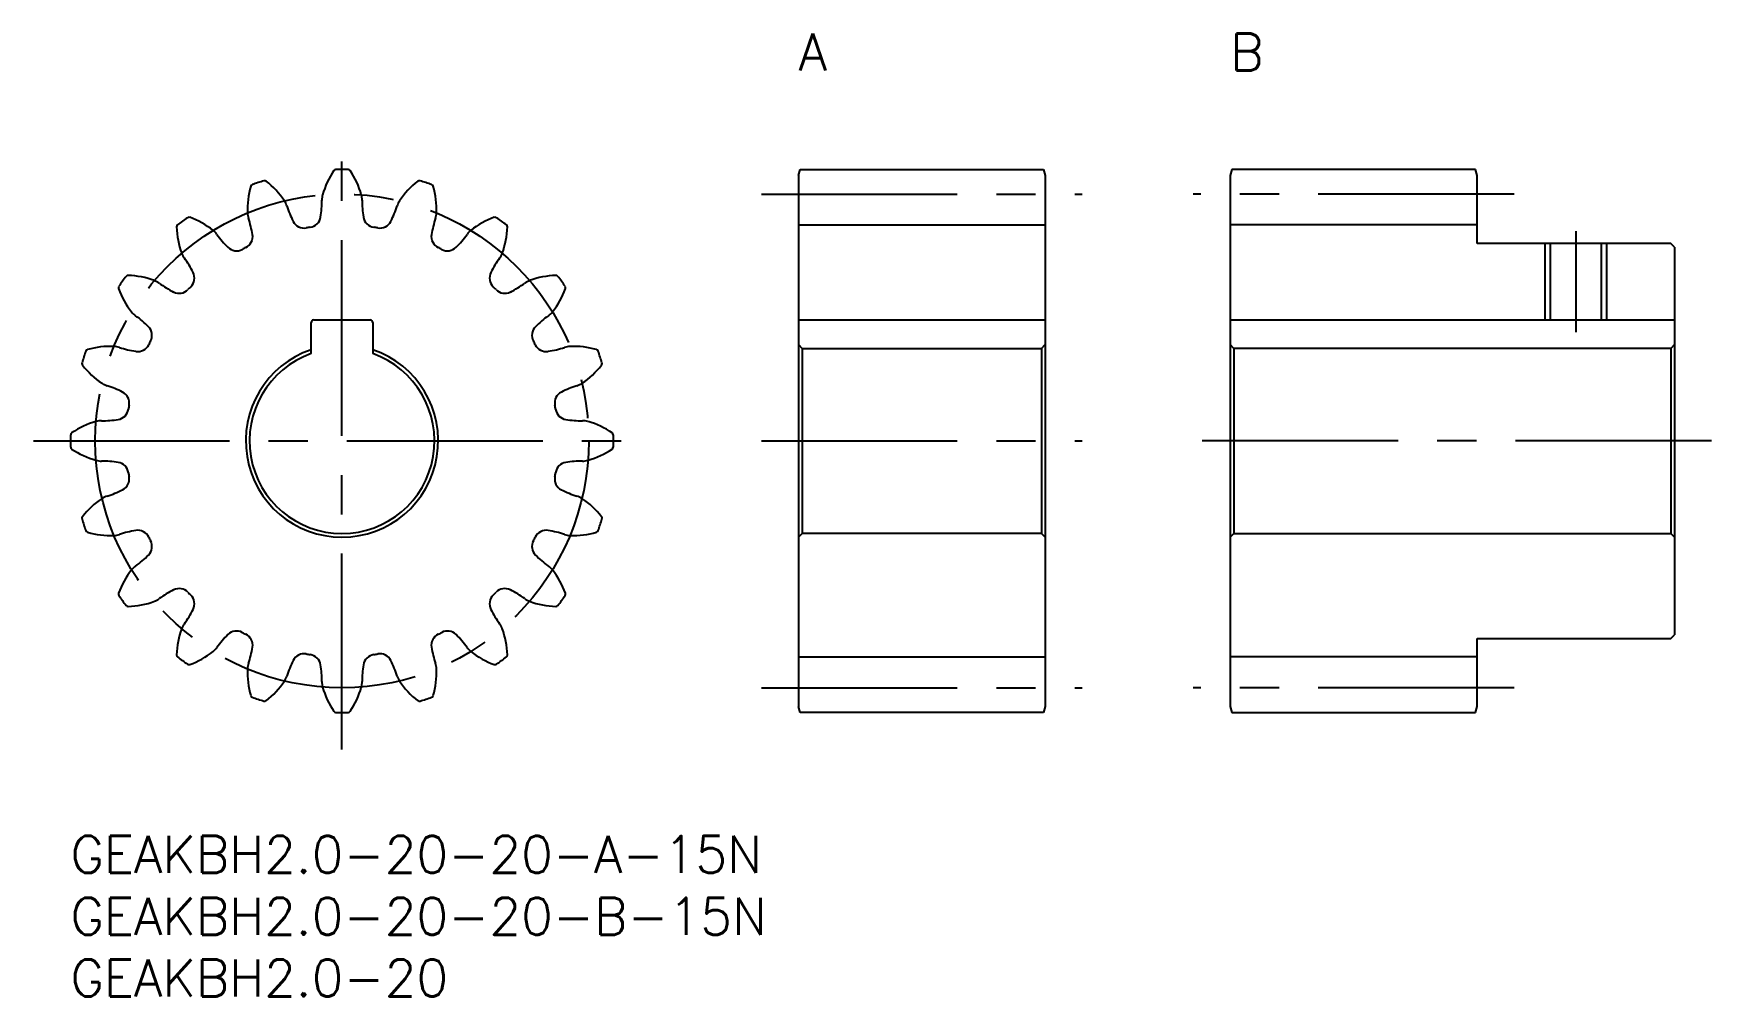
# Model space of a CAD drawing. Extents: x -3 to 133, y -13 to 65.
import ezdxf

# ---------------------------------------------------------------- set-up
doc = ezdxf.new("R2010")
doc.units = 0
doc.header["$LTSCALE"] = 0.5
doc.linetypes.add('CENTER', pattern=[50.8, 31.75, -6.35, 6.35, -6.35])
for name, color, linetype in [('MSM_CENTER', 1, 'CENTER'), ('MSM_CONTINUOUS', 7, 'CONTINUOUS'), ('MSM_NARROW', 5, 'CONTINUOUS'), ('MSM_PART_NUMBER', 7, 'CONTINUOUS')]:
    doc.layers.add(name, color=color, linetype=linetype)
doc.styles.get("Standard").update_dxf_attribs({"font": 'txt.shx', "height": 1, "bigfont": 'bigfont.shx'})

# ---------------------------------------------------------------- blocks, each defined once
blk = doc.blocks.new('*U3')
at = {"layer": 'MSM_PART_NUMBER'}
blk.add_text('GEAKBH2.0-20-20-B-15N', height=3, dxfattribs=at).set_placement((0, -8))
blk = doc.blocks.new('*U4')
at = {"layer": 'MSM_PART_NUMBER'}
blk.add_text('GEAKBH2.0-20-20-A-15N', height=3, dxfattribs=at).set_placement((0, -3))
blk = doc.blocks.new('*U5')
at = {"layer": 'MSM_PART_NUMBER'}
blk.add_text('GEAKBH2.0-20', height=3, dxfattribs=at).set_placement((0, -13))
blk = doc.blocks.new('*U6')
at = {"layer": 'MSM_PART_NUMBER'}
blk.add_text('B', height=3, dxfattribs=at).set_placement((94, 62))
blk = doc.blocks.new('*U7')
at = {"layer": 'MSM_PART_NUMBER'}
blk.add_text('A', height=3, dxfattribs=at).set_placement((59, 62))

msp = doc.modelspace()

# ---------------------------------------------------------------- linework, layer by layer
at = {"layer": 'MSM_CENTER'}
for p, q in [((22, 7), (22, 57)), ((56, 52), (82, 52)), ((117, 52), (91, 52)), ((122, 49), (122, 40.8)), ((-3, 32), (47, 32)), ((56, 32), (82, 32)), ((133, 32), (91, 32)), ((56, 12), (82, 12)), ((117, 12), (91, 12))]:
    msp.add_line(p, q, dxfattribs=at)
msp.add_circle((22, 32), 20, dxfattribs=at)
at = {"layer": 'MSM_CONTINUOUS'}
for p, q in [((59, 53.5), (59.13, 54)), ((59, 53.5), (59, 10.5)), ((59.13, 54), (78.87, 54)), ((78.87, 54), (79, 53.5)), ((79, 53.5), (79, 10.5)), ((94.13, 54), (94, 53.5)), ((94, 53.5), (94, 10.5)), ((113.87, 54), (94.13, 54)), ((114, 53.5), (113.87, 54)), ((114, 48), (114, 53.5)), ((59, 49.5), (79, 49.5)), ((114, 49.5), (94, 49.5)), ((129.7, 48), (114, 48)), ((119.93, 48), (119.93, 41.8)), ((124.07, 48), (124.07, 41.8)), ((130, 47.7), (129.7, 48)), ((130, 47.7), (130, 16.3)), ((19.5, 39.07), (19.5, 41.6)), ((19.7, 41.8), (24.3, 41.8)), ((24.5, 41.6), (24.5, 39.07)), ((59, 41.8), (79, 41.8)), ((94, 41.8), (130, 41.8)), ((59, 39.8), (59.3, 39.5)), ((59.3, 39.5), (59.3, 24.5)), ((59.3, 39.5), (78.7, 39.5)), ((78.7, 39.5), (79, 39.8)), ((78.7, 39.5), (78.7, 24.5)), ((94.3, 39.5), (94, 39.8)), ((94.3, 39.5), (94.3, 24.5)), ((129.7, 39.5), (94.3, 39.5)), ((130, 39.8), (129.7, 39.5)), ((129.7, 39.5), (129.7, 24.5)), ((59.3, 24.5), (59, 24.2)), ((78.7, 24.5), (59.3, 24.5)), ((79, 24.2), (78.7, 24.5)), ((94, 24.2), (94.3, 24.5)), ((94.3, 24.5), (129.7, 24.5)), ((129.7, 24.5), (130, 24.2)), ((114, 16), (129.7, 16)), ((114, 10.5), (114, 16)), ((129.7, 16), (130, 16.3)), ((59, 14.5), (79, 14.5)), ((114, 14.5), (94, 14.5)), ((59.13, 10), (59, 10.5)), ((78.87, 10), (59.13, 10)), ((79, 10.5), (78.87, 10)), ((94, 10.5), (94.13, 10)), ((94.13, 10), (113.87, 10)), ((113.87, 10), (114, 10.5))]:
    msp.add_line(p, q, dxfattribs=at)
for centre, radius, start, end in [((22, 32), 22, 106.7082, 109.2918), ((15.73, 52.88), 0.2, 52.231, 106.7082), ((26.86, 50.16), 6.67, 145.769, 164.5), ((21.51, 53.79), 0.2, 91.2918, 145.769), ((22, 32), 22, 88.7082, 91.2918), ((22.49, 53.79), 0.2, 34.231, 88.7082), ((17.14, 50.16), 6.67, 15.5, 34.231), ((28.27, 52.88), 0.2, 73.2918, 127.769), ((22, 32), 22, 70.7082, 73.2918), ((21.01, 50.77), 6.67, 163.769, 182.5), ((14.8, 52.58), 0.2, 109.2918, 163.769), ((11.77, 47.77), 6.67, 33.5, 52.231), ((22, 51.5), 1.63, 164.5, 180.3775), ((22, 51.5), 1.63, 359.6225, 15.5), ((32.23, 47.77), 6.67, 127.769, 146.5), ((29.2, 52.58), 0.2, 16.231, 70.7082), ((22.99, 50.77), 6.67, 357.5, 16.231), ((15.97, 50.55), 1.63, 182.5, 198.3775), ((15.97, 50.55), 1.63, 17.6225, 33.5), ((25.15, 53.47), 8, 197.6616, 207.428), ((12.37, 51.45), 8, 350.572, 0.3384), ((31.63, 51.45), 8, 179.6616, 189.428), ((18.85, 53.47), 8, 332.572, 342.3384), ((28.03, 50.55), 1.63, 146.5, 162.3775), ((28.03, 50.55), 1.63, 341.6225, 357.5), ((8.79, 49.34), 0.2, 127.2918, 181.769), ((15.26, 49.54), 6.67, 181.769, 200.5), ((22, 32), 22, 124.7082, 127.2918), ((9.59, 49.92), 0.2, 70.231, 124.7082), ((7.4, 43.84), 6.67, 51.5, 70.231), ((10.54, 47.78), 1.63, 35.6225, 51.5), ((6.83, 47.52), 8, 8.572, 18.3384), ((18.93, 50.24), 1, 207.428, 279.5366), ((22, 32), 17.5, 98.4634, 99.5366), ((19.28, 50.3), 1, 278.4634, 350.572), ((24.72, 50.3), 1, 189.428, 261.5366), ((22, 32), 17.5, 80.4634, 81.5366), ((25.07, 50.24), 1, 260.4634, 332.572), ((37.17, 47.52), 8, 161.6616, 171.428), ((33.46, 47.78), 1.63, 128.5, 144.3775), ((36.6, 43.84), 6.67, 109.769, 128.5), ((34.41, 49.92), 0.2, 55.2918, 109.769), ((22, 32), 22, 52.7082, 55.2918), ((28.74, 49.54), 6.67, 339.5, 358.231), ((35.21, 49.34), 0.2, 358.231, 52.7082), ((18.36, 53.39), 8, 215.6616, 225.428), ((13.45, 48.4), 1, 225.428, 297.5366), ((22, 32), 17.5, 116.4634, 117.5366), ((13.76, 48.56), 1, 296.4634, 8.572), ((30.24, 48.56), 1, 171.428, 243.5366), ((22, 32), 17.5, 62.4634, 63.5366), ((30.55, 48.4), 1, 242.4634, 314.572), ((25.64, 53.39), 8, 314.572, 324.3384), ((10.54, 47.78), 1.63, 200.5, 216.3775), ((2.78, 42.07), 8, 26.572, 36.3384), ((41.22, 42.07), 8, 143.6616, 153.428), ((33.46, 47.78), 1.63, 323.6225, 339.5), ((22, 32), 22, 142.7082, 145.2918), ((4.66, 45.21), 0.2, 88.231, 142.7082), ((4.46, 38.74), 6.67, 69.5, 88.231), ((6.22, 43.46), 1.63, 53.6225, 69.5), ((9.04, 45.2), 1, 314.4634, 26.572), ((34.96, 45.2), 1, 153.428, 225.5366), ((37.78, 43.46), 1.63, 110.5, 126.3775), ((39.54, 38.74), 6.67, 91.769, 110.5), ((39.34, 45.21), 0.2, 37.2918, 91.769), ((22, 32), 22, 34.7082, 37.2918), ((4.08, 44.41), 0.2, 145.2918, 199.769), ((10.16, 46.6), 6.67, 199.769, 218.5), ((11.93, 51.22), 8, 233.6616, 243.428), ((8.8, 44.96), 1, 243.428, 315.5366), ((22, 32), 17.5, 134.4634, 135.5366), ((22, 32), 17.5, 44.4634, 45.5366), ((35.2, 44.96), 1, 224.4634, 296.572), ((32.07, 51.22), 8, 296.572, 306.3384), ((33.84, 46.6), 6.67, 321.5, 340.231), ((39.92, 44.41), 0.2, 340.231, 34.7082), ((6.22, 43.46), 1.63, 218.5, 234.3775), ((37.78, 43.46), 1.63, 305.6225, 321.5), ((0.61, 35.64), 8, 44.572, 54.3384), ((5.6, 40.55), 1, 332.4634, 44.572), ((19.7, 41.6), 0.2, 90, 180), ((24.3, 41.6), 0.2, 0, 90), ((38.4, 40.55), 1, 135.428, 207.5366), ((43.39, 35.64), 8, 125.6616, 135.428), ((3.23, 32.99), 6.67, 87.5, 106.231), ((3.45, 38.03), 1.63, 71.6225, 87.5), ((6.48, 47.17), 8, 251.6616, 261.428), ((5.44, 40.24), 1, 261.428, 333.5366), ((22, 32), 17.5, 152.4634, 153.5366), ((22, 32), 17.5, 26.4634, 27.5366), ((38.56, 40.24), 1, 206.4634, 278.572), ((37.52, 47.17), 8, 278.572, 288.3384), ((40.55, 38.03), 1.63, 92.5, 108.3775), ((40.77, 32.99), 6.67, 73.769, 92.5), ((1.12, 38.27), 0.2, 163.2918, 217.769), ((22, 32), 22, 160.7082, 163.2918), ((6.23, 42.23), 6.67, 217.769, 236.5), ((1.42, 39.2), 0.2, 106.231, 160.7082), ((22, 32), 7.8, 108.6939, 71.3061), ((22, 32), 7.5, 109.4712, 70.5288), ((37.77, 42.23), 6.67, 303.5, 322.231), ((42.58, 39.2), 0.2, 19.2918, 73.769), ((22, 32), 22, 16.7082, 19.2918), ((42.88, 38.27), 0.2, 322.231, 16.7082), ((3.45, 38.03), 1.63, 236.5, 252.3775), ((0.53, 28.85), 8, 62.572, 72.3384), ((3.76, 35.07), 1, 350.4634, 62.572), ((40.24, 35.07), 1, 117.428, 189.5366), ((43.47, 28.85), 8, 107.6616, 117.428), ((40.55, 38.03), 1.63, 287.6225, 303.5), ((3.7, 34.72), 1, 279.428, 351.5366), ((22, 32), 17.5, 170.4634, 171.5366), ((22, 32), 17.5, 8.4634, 9.5366), ((40.3, 34.72), 1, 188.4634, 260.572), ((0.21, 32.49), 0.2, 124.231, 178.7082), ((3.84, 27.14), 6.67, 105.5, 124.231), ((2.5, 32), 1.63, 89.6225, 105.5), ((2.55, 41.63), 8, 269.6616, 279.428), ((41.45, 41.63), 8, 260.572, 270.3384), ((41.5, 32), 1.63, 74.5, 90.3775), ((40.16, 27.14), 6.67, 55.769, 74.5), ((43.79, 32.49), 0.2, 1.2918, 55.769), ((22, 32), 22, 178.7082, 181.2918), ((0.21, 31.51), 0.2, 181.2918, 235.769), ((3.84, 36.86), 6.67, 235.769, 254.5), ((40.16, 36.86), 6.67, 285.5, 304.231), ((43.79, 31.51), 0.2, 304.231, 358.7082), ((22, 32), 22, 358.7082, 1.2918), ((2.5, 32), 1.63, 254.5, 270.3775), ((2.55, 22.37), 8, 80.572, 90.3384), ((3.7, 29.28), 1, 8.4634, 80.572), ((40.3, 29.28), 1, 99.428, 171.5366), ((41.45, 22.37), 8, 89.6616, 99.428), ((41.5, 32), 1.63, 269.6225, 285.5), ((3.76, 28.93), 1, 297.428, 9.5366), ((22, 32), 17.5, 188.4634, 189.5366), ((40.24, 28.93), 1, 170.4634, 242.572), ((22, 32), 17.5, 350.4634, 351.5366), ((6.23, 21.77), 6.67, 123.5, 142.231), ((3.45, 25.97), 1.63, 107.6225, 123.5), ((0.53, 35.15), 8, 287.6616, 297.428), ((43.47, 35.15), 8, 242.572, 252.3384), ((40.55, 25.97), 1.63, 56.5, 72.3775), ((37.77, 21.77), 6.67, 37.769, 56.5), ((1.12, 25.73), 0.2, 142.231, 196.7082), ((42.88, 25.73), 0.2, 343.2918, 37.769), ((22, 32), 22, 196.7082, 199.2918), ((1.42, 24.8), 0.2, 199.2918, 253.769), ((3.23, 31.01), 6.67, 253.769, 272.5), ((6.48, 16.83), 8, 98.572, 108.3384), ((5.44, 23.76), 1, 26.4634, 98.572), ((38.56, 23.76), 1, 81.428, 153.5366), ((37.52, 16.83), 8, 71.6616, 81.428), ((40.77, 31.01), 6.67, 267.5, 286.231), ((42.58, 24.8), 0.2, 286.231, 340.7082), ((22, 32), 22, 340.7082, 343.2918), ((3.45, 25.97), 1.63, 272.5, 288.3775), ((5.6, 23.45), 1, 315.428, 27.5366), ((22, 32), 17.5, 206.4634, 207.5366), ((38.4, 23.45), 1, 152.4634, 224.572), ((22, 32), 17.5, 332.4634, 333.5366), ((40.55, 25.97), 1.63, 251.6225, 267.5), ((6.22, 20.54), 1.63, 125.6225, 141.5), ((0.61, 28.36), 8, 305.6616, 315.428), ((43.39, 28.36), 8, 224.572, 234.3384), ((37.78, 20.54), 1.63, 38.5, 54.3775), ((10.16, 17.4), 6.67, 141.5, 160.231), ((33.84, 17.4), 6.67, 19.769, 38.5), ((4.08, 19.59), 0.2, 160.231, 214.7082), ((22, 32), 22, 214.7082, 217.2918), ((6.22, 20.54), 1.63, 290.5, 306.3775), ((11.93, 12.78), 8, 116.572, 126.3384), ((8.8, 19.04), 1, 44.4634, 116.572), ((22, 32), 17.5, 224.4634, 225.5366), ((9.04, 18.8), 1, 333.428, 45.5366), ((34.96, 18.8), 1, 134.4634, 206.572), ((22, 32), 17.5, 314.4634, 315.5366), ((35.2, 19.04), 1, 63.428, 135.5366), ((32.07, 12.78), 8, 53.6616, 63.428), ((37.78, 20.54), 1.63, 233.6225, 249.5), ((22, 32), 22, 322.7082, 325.2918), ((39.92, 19.59), 0.2, 325.2918, 19.769), ((4.66, 18.79), 0.2, 217.2918, 271.769), ((4.46, 25.26), 6.67, 271.769, 290.5), ((2.78, 21.93), 8, 323.6616, 333.428), ((41.22, 21.93), 8, 206.572, 216.3384), ((39.54, 25.26), 6.67, 249.5, 268.231), ((39.34, 18.79), 0.2, 268.231, 322.7082), ((15.26, 14.46), 6.67, 159.5, 178.231), ((10.54, 16.22), 1.63, 143.6225, 159.5), ((13.45, 15.6), 1, 62.4634, 134.572), ((22, 32), 17.5, 242.4634, 243.5366), ((13.76, 15.44), 1, 351.428, 63.5366), ((30.24, 15.44), 1, 116.4634, 188.572), ((22, 32), 17.5, 296.4634, 297.5366), ((30.55, 15.6), 1, 45.428, 117.5366), ((33.46, 16.22), 1.63, 20.5, 36.3775), ((28.74, 14.46), 6.67, 1.769, 20.5), ((10.54, 16.22), 1.63, 308.5, 324.3775), ((18.36, 10.61), 8, 134.572, 144.3384), ((6.83, 16.48), 8, 341.6616, 351.428), ((37.17, 16.48), 8, 188.572, 198.3384), ((25.64, 10.61), 8, 35.6616, 45.428), ((33.46, 16.22), 1.63, 215.6225, 231.5), ((8.79, 14.66), 0.2, 178.231, 232.7082), ((22, 32), 22, 232.7082, 235.2918), ((9.59, 14.08), 0.2, 235.2918, 289.769), ((7.4, 20.16), 6.67, 289.769, 308.5), ((15.97, 13.45), 1.63, 161.6225, 177.5), ((25.15, 10.53), 8, 152.572, 162.3384), ((18.93, 13.76), 1, 80.4634, 152.572), ((22, 32), 17.5, 260.4634, 261.5366), ((19.28, 13.7), 1, 9.428, 81.5366), ((12.37, 12.55), 8, 359.6616, 9.428), ((31.63, 12.55), 8, 170.572, 180.3384), ((24.72, 13.7), 1, 98.4634, 170.572), ((22, 32), 17.5, 278.4634, 279.5366), ((25.07, 13.76), 1, 27.428, 99.5366), ((18.85, 10.53), 8, 17.6616, 27.428), ((28.03, 13.45), 1.63, 2.5, 18.3775), ((36.6, 20.16), 6.67, 231.5, 250.231), ((34.41, 14.08), 0.2, 250.231, 304.7082), ((22, 32), 22, 304.7082, 307.2918), ((35.21, 14.66), 0.2, 307.2918, 1.769), ((21.01, 13.23), 6.67, 177.5, 196.231), ((11.77, 16.23), 6.67, 307.769, 326.5), ((15.97, 13.45), 1.63, 326.5, 342.3775), ((22, 12.5), 1.63, 179.6225, 195.5), ((22, 12.5), 1.63, 344.5, 0.3775), ((28.03, 13.45), 1.63, 197.6225, 213.5), ((32.23, 16.23), 6.67, 213.5, 232.231), ((22.99, 13.23), 6.67, 343.769, 2.5), ((14.8, 11.42), 0.2, 196.231, 250.7082), ((22, 32), 22, 250.7082, 253.2918), ((15.73, 11.12), 0.2, 253.2918, 307.769), ((26.86, 13.84), 6.67, 195.5, 214.231), ((17.14, 13.84), 6.67, 325.769, 344.5), ((28.27, 11.12), 0.2, 232.231, 286.7082), ((22, 32), 22, 286.7082, 289.2918), ((29.2, 11.42), 0.2, 289.2918, 343.769), ((21.51, 10.21), 0.2, 214.231, 268.7082), ((22, 32), 22, 268.7082, 271.2918), ((22.49, 10.21), 0.2, 271.2918, 325.769)]:
    msp.add_arc(centre, radius, start, end, dxfattribs=at)
at = {"layer": 'MSM_NARROW'}
for p, q in [((119.5, 48), (119.5, 41.8)), ((124.5, 48), (124.5, 41.8))]:
    msp.add_line(p, q, dxfattribs=at)

# ---------------------------------------------------------------- block references
at = {"layer": 'MSM_CONTINUOUS'}
for name in ['*U7', '*U6', '*U4', '*U3', '*U5']:
    msp.add_blockref(name, (0, 0), dxfattribs=at)

doc.saveas('drawing.dxf')
